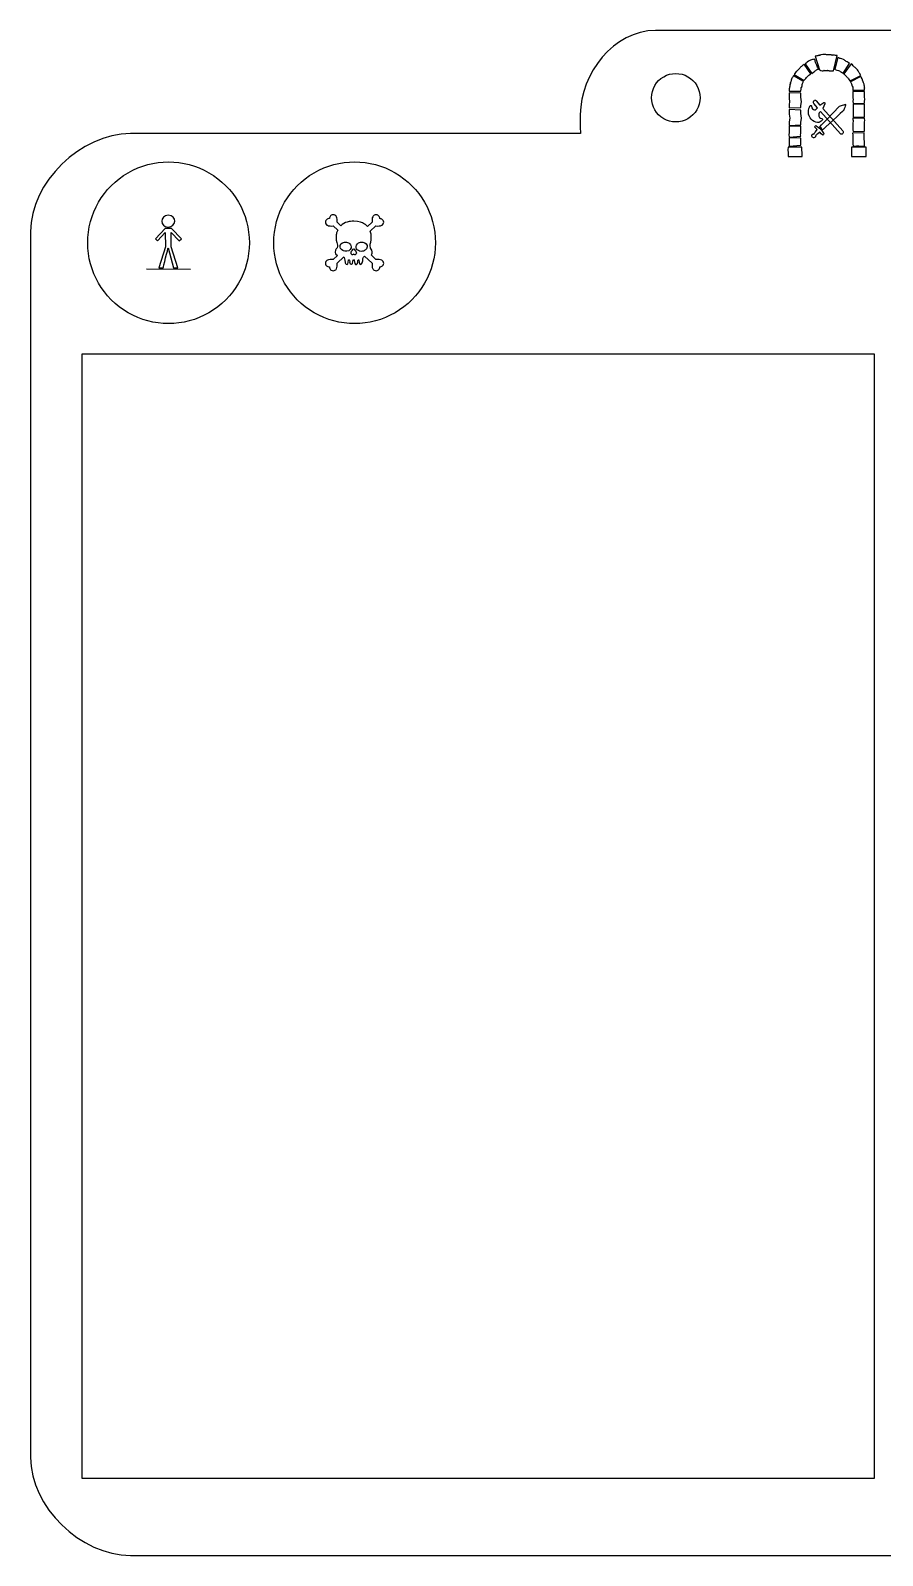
# Model space of a CAD drawing. Extents: x 4 to 970, y -4393 to 95029.
# Drawn here: x 3.6 to 169.9, y 43.5 to 341.3 of the extents above; entities that cross this region are included whole.
import ezdxf

# ---------------------------------------------------------------- set-up
doc = ezdxf.new("R2010")
doc.units = 0
doc.layers.get('0').update_dxf_attribs({"linetype": 'CONTINUOUS'})
doc.layers.add('Bottom', color=7, linetype='CONTINUOUS')

msp = doc.modelspace()

# ---------------------------------------------------------------- linework, layer by layer
at = {"color": 7}
for p, q in [((291.772049, 341.316398), (125.584495, 341.316398)), ((110.920771, 324.915301), (110.920771, 322.224121)), ((110.962699, 321.187261), (23.095017, 321.187261)), ((30.467111, 305.227178), (30.467111, 305.227178)), ((64.13489, 303.177157), (63.413642, 303.869029)), ((70.277677, 303.870143), (69.386864, 303.016723)), ((3.559884, 302.039524), (3.559884, 62.693827)), ((29.883257, 302.683068), (27.971343, 300.639816)), ((28.368861, 300.231175), (29.883257, 301.885224)), ((29.883264, 302.683066), (29.883257, 302.683068)), ((29.883257, 301.885224), (29.90222, 299.102535)), ((31.075864, 302.683066), (29.883264, 302.683066)), ((31.019072, 299.083072), (31.038001, 301.885222)), ((31.038001, 301.885222), (32.590235, 300.270073)), ((33.044573, 300.659275), (31.075864, 302.683066)), ((62.67846, 303.164902), (63.546045, 302.33265)), ((69.909506, 302.108711), (71.010539, 303.164902)), ((27.971343, 300.639816), (28.368861, 300.231175)), ((29.90222, 299.102535), (28.596053, 294.957648)), ((30.451172, 298.868997), (31.51125, 294.977107)), ((32.325218, 294.977107), (31.019072, 299.083072)), ((32.590235, 300.270073), (33.044573, 300.659275)), ((64.90839, 298.2115), (64.90839, 298.2115)), ((67.132521, 298.887773), (67.132521, 298.894459)), ((68.996614, 298.515657), (68.996614, 298.515656)), ((82.631881, 299.872661), (82.631881, 299.872661)), ((31.51125, 294.977107), (32.325218, 294.977107)), ((63.523979, 297.393732), (62.67846, 296.582648)), ((63.414805, 295.875179), (64.726055, 297.13414)), ((67.033777, 297.559736), (67.033802, 297.559736)), ((68.809633, 297.282319), (70.276517, 295.875179)), ((71.011688, 296.581534), (70.059318, 297.495117)), ((72.141769, 296.473464), (72.141759, 296.473464)), ((26.242146, 294.774273), (34.787447, 294.697518)), ((13.656855, 278.207911), (168.302342, 278.207911)), ((13.656855, 58.562419), (13.656855, 278.207911)), ((168.302342, 278.207911), (168.302342, 58.562419)), ((168.302342, 58.562419), (13.656855, 58.562419)), ((23.095017, 43.54609), (394.261525, 43.54609))]:
    msp.add_line(p, q, dxfattribs=at)
for points in [[(125.584495, 341.316398), (117.460853, 341.316398), (110.920771, 332.877843), (110.920771, 324.915301)], [(110.920771, 322.224121), (110.920771, 321.874953), (110.937969, 321.53005), (110.962699, 321.187261)], [(23.095017, 321.187261), (13.327483, 321.187261), (3.559884, 311.613366), (3.559884, 302.039524)], [(58.953151, 313.543582), (63.837301, 316.363447), (69.854821, 316.363447), (74.738971, 313.543582)], [(51.060241, 299.872661), (51.060241, 305.512391), (54.069002, 310.723717), (58.953151, 313.543582)], [(74.738971, 313.543582), (79.623121, 310.723717), (82.631881, 305.512391), (82.631881, 299.872661)], [(30.467111, 305.227178), (28.78664, 305.190907), (28.804518, 302.960186), (30.413477, 302.942049)], [(30.413477, 302.942049), (32.117596, 302.942049), (32.201201, 305.20904), (30.467111, 305.227178)], [(61.183702, 304.080713), (61.114016, 303.846746), (61.174396, 303.584927), (61.366048, 303.399982)], [(61.366048, 304.378184), (61.277779, 304.292397), (61.216222, 304.189897), (61.183702, 304.080713)], [(61.942115, 304.577613), (61.736541, 304.595438), (61.524002, 304.528591), (61.366048, 304.378184)], [(62.147686, 305.129105), (61.992055, 304.978698), (61.922369, 304.774813), (61.942115, 304.577613)], [(62.456626, 305.304022), (62.343969, 305.272828), (62.237118, 305.214893), (62.147686, 305.129105)], [(63.16626, 305.129105), (62.974622, 305.31405), (62.700526, 305.371984), (62.456626, 305.304022)], [(63.298662, 304.954187), (63.266128, 305.017692), (63.222008, 305.076741), (63.16626, 305.129105)], [(63.413642, 303.869029), (63.455453, 304.248946), (63.462422, 304.70908), (63.298662, 304.954187)], [(66.666801, 304.076256), (65.949039, 304.087398), (64.911883, 303.955931), (64.13489, 303.177157)], [(68.780599, 303.532563), (68.320674, 303.816665), (67.794545, 304.05843), (66.666801, 304.076256)], [(70.390337, 304.954187), (70.228897, 304.710194), (70.235865, 304.248946), (70.277677, 303.870143)], [(70.52274, 305.129105), (70.466991, 305.076741), (70.424017, 305.017692), (70.390337, 304.954187)], [(71.23237, 305.304022), (70.98847, 305.371984), (70.714373, 305.314051), (70.52274, 305.129105)], [(71.54131, 305.129105), (71.451881, 305.214893), (71.34503, 305.272827), (71.23237, 305.304022)], [(71.749207, 304.576499), (71.767783, 304.774813), (71.698104, 304.978698), (71.54131, 305.129105)], [(72.324111, 304.378184), (72.167321, 304.529705), (71.955941, 304.595439), (71.749207, 304.576499)], [(72.506457, 304.081827), (72.47276, 304.189897), (72.41238, 304.292397), (72.324111, 304.378184)], [(72.324111, 303.401096), (72.515749, 303.584927), (72.577303, 303.847861), (72.506457, 304.081827)], [(61.366048, 303.399982), (61.421796, 303.347618), (61.48219, 303.305281), (61.549553, 303.274086)], [(61.549553, 303.274086), (61.803904, 303.118108), (62.284735, 303.124793), (62.67846, 303.164902)], [(63.339311, 301.823494), (63.339311, 301.823494), (63.024566, 300.800728), (63.505396, 299.382446)], [(63.546045, 302.33265), (63.46939, 302.175558), (63.398545, 302.009554), (63.339311, 301.823494)], [(69.386864, 303.016723), (69.220778, 303.208353), (69.022176, 303.38327), (68.780599, 303.532563)], [(69.98732, 299.997443), (70.135983, 300.52331), (70.180117, 301.343307), (69.909506, 302.108711)], [(71.010539, 303.164902), (71.406584, 303.124793), (71.886255, 303.118108), (72.141769, 303.274086)], [(72.141769, 303.274086), (72.206809, 303.306394), (72.268363, 303.347618), (72.324111, 303.401096)], [(29.466838, 294.974744), (29.476285, 294.994204), (30.413308, 298.810614), (30.451172, 298.868997)], [(58.953151, 286.20174), (54.069002, 289.021605), (51.060241, 294.232931), (51.060241, 299.872661)], [(63.259174, 298.673862), (63.024566, 298.436553), (62.795763, 297.683404), (63.523979, 297.393732)], [(63.505396, 299.382446), (63.505396, 299.382446), (63.55069, 298.967991), (63.259174, 298.673862)], [(64.526279, 298.352994), (64.158108, 298.561335), (63.945565, 298.933453), (64.023382, 299.307799)], [(64.023382, 299.307799), (64.127911, 299.7969), (64.691201, 300.099942), (65.284692, 299.984073)], [(64.90839, 298.2115), (64.767856, 298.238239), (64.640099, 298.288374), (64.526279, 298.352994)], [(66.168537, 298.887774), (66.065171, 298.398673), (65.500718, 298.095631), (64.90839, 298.2115)], [(65.284692, 299.984073), (65.532075, 299.935052), (65.741132, 299.819183), (65.896763, 299.668776)], [(65.896763, 299.668776), (66.116274, 299.457092), (66.227771, 299.17299), (66.168537, 298.887774)], [(66.145308, 297.891746), (66.145308, 297.932969), (66.151124, 297.970849), (66.160394, 298.008729)], [(66.297457, 297.559736), (66.206866, 297.624356), (66.145308, 297.748023), (66.145308, 297.891746)], [(66.160394, 298.008729), (66.211497, 298.301744), (66.666777, 298.67052), (66.666777, 298.67052)], [(66.666777, 298.67052), (66.666777, 298.67052), (67.122056, 298.301744), (67.173159, 298.008729)], [(67.188245, 297.891746), (67.185778, 297.748023), (67.123205, 297.624356), (67.033777, 297.559736)], [(67.132521, 298.894459), (67.05819, 299.261007), (67.262601, 299.62644), (67.620321, 299.835895)], [(67.823572, 298.230439), (67.475144, 298.324025), (67.202207, 298.562448), (67.132521, 298.887773)], [(67.173159, 298.008729), (67.182464, 297.971963), (67.188245, 297.932969), (67.188245, 297.891746)], [(67.620321, 299.835895), (67.737627, 299.903857), (67.872352, 299.955107), (68.017529, 299.984074)], [(68.393831, 298.2115), (68.195229, 298.172505), (68.000109, 298.184761), (67.823572, 298.230439)], [(68.017529, 299.984074), (68.609857, 300.099943), (69.173151, 299.796901), (69.277679, 299.3078)], [(68.996614, 298.515656), (68.840982, 298.369706), (68.635408, 298.258293), (68.393831, 298.2115)], [(69.277679, 299.3078), (69.339233, 299.017013), (69.22309, 298.728454), (68.996614, 298.515657)], [(69.957112, 298.844323), (69.957112, 298.844323), (69.821227, 299.403614), (69.98732, 299.997443)], [(70.262569, 297.815985), (70.262569, 297.815985), (70.466981, 298.26832), (69.957112, 298.844323)], [(70.059318, 297.495117), (70.156878, 297.571992), (70.231209, 297.67672), (70.262569, 297.815985)], [(82.631881, 299.872661), (82.631881, 294.232931), (79.623121, 289.021605), (74.738971, 286.20174)], [(28.596053, 294.957648), (28.596053, 294.957648), (29.447906, 294.935823), (29.466838, 294.974744)], [(61.366048, 296.347568), (61.17441, 296.162623), (61.114016, 295.898575), (61.183702, 295.665723)], [(61.183702, 295.665723), (61.216236, 295.557653), (61.277779, 295.455153), (61.366048, 295.368251)], [(61.54839, 296.473464), (61.48335, 296.442269), (61.420633, 296.401046), (61.366048, 296.347568)], [(61.366048, 295.368251), (61.524002, 295.217845), (61.735381, 295.150997), (61.942115, 295.169937)], [(62.67846, 296.582648), (62.283575, 296.622757), (61.802744, 296.629441), (61.54839, 296.473464)], [(61.942115, 295.169937), (61.92354, 294.971623), (61.993218, 294.767738), (62.150009, 294.616217)], [(63.300985, 294.792249), (63.463585, 295.036242), (63.456617, 295.49749), (63.414805, 295.875179)], [(64.726055, 297.13414), (64.815486, 296.978163), (64.918852, 296.666208), (64.97344, 296.035613)], [(64.97344, 296.035613), (64.97344, 296.035613), (65.009443, 295.585506), (65.417106, 295.65681)], [(65.417106, 295.65681), (65.417106, 295.65681), (65.626163, 295.669066), (65.663328, 296.520257)], [(65.663328, 296.520257), (65.663328, 296.520257), (65.897937, 296.733055), (65.885159, 296.225014)], [(65.885159, 296.225014), (65.885159, 296.225014), (65.822442, 295.633413), (66.217327, 295.669065)], [(66.217327, 295.669065), (66.217327, 295.669065), (66.439162, 295.538713), (66.525107, 296.189362)], [(66.439151, 297.512943), (66.388048, 297.512943), (66.339268, 297.530768), (66.297457, 297.559736)], [(66.665628, 297.64998), (66.611042, 297.566421), (66.530902, 297.512943), (66.439151, 297.512943)], [(66.525107, 296.189362), (66.525107, 296.189362), (66.525107, 296.756452), (66.735324, 296.544768)], [(66.892108, 297.512943), (66.800353, 297.512943), (66.719053, 297.566421), (66.665628, 297.64998)], [(66.735324, 296.544768), (66.735324, 296.544768), (66.796881, 295.716973), (67.043104, 295.634527)], [(67.033802, 297.559736), (66.990827, 297.530769), (66.942047, 297.512943), (66.892108, 297.512943)], [(67.043104, 295.634527), (67.043104, 295.634527), (67.400823, 295.527571), (67.462377, 295.977678)], [(67.462377, 295.977678), (67.462377, 295.977678), (67.46132, 296.698517), (67.65866, 296.568165)], [(67.65866, 296.568165), (67.65866, 296.568165), (67.732991, 296.520257), (67.744606, 296.08352)], [(67.744606, 296.08352), (67.744606, 296.08352), (67.732974, 295.622272), (68.040768, 295.645669)], [(68.040768, 295.645669), (68.040768, 295.645669), (68.361322, 295.645669), (68.447267, 296.354253)], [(68.447267, 296.354253), (68.447267, 296.354253), (68.392682, 297.149738), (68.809633, 297.282319)], [(70.276517, 295.875179), (70.234706, 295.496376), (70.227737, 295.035128), (70.390337, 294.791135)], [(72.141759, 296.473464), (71.887404, 296.628327), (71.406573, 296.621642), (71.011688, 296.581534)], [(71.54131, 294.616217), (71.699264, 294.767738), (71.76779, 294.970509), (71.749207, 295.169937)], [(71.749207, 295.169937), (71.954778, 295.152112), (72.167321, 295.218959), (72.326434, 295.369366)], [(72.326434, 296.347568), (72.269526, 296.399932), (72.209132, 296.441154), (72.141769, 296.473464)], [(72.50878, 295.665723), (72.578466, 295.900803), (72.518086, 296.162623), (72.326434, 296.347568)], [(72.326434, 295.369366), (72.415866, 295.455153), (72.47626, 295.557653), (72.50878, 295.665723)], [(62.150009, 294.616217), (62.239441, 294.531543), (62.346292, 294.472495), (62.460112, 294.442413)], [(62.460112, 294.442413), (62.702849, 294.374451), (62.976945, 294.433499), (63.169742, 294.616217)], [(63.169742, 294.616217), (63.224331, 294.66858), (63.268465, 294.728743), (63.300985, 294.792249)], [(70.390337, 294.791135), (70.422871, 294.727629), (70.466991, 294.66858), (70.52274, 294.616217)], [(70.52274, 294.616217), (70.714373, 294.431272), (70.98847, 294.373337), (71.23237, 294.441299)], [(71.23237, 294.441299), (71.34503, 294.472494), (71.451881, 294.530429), (71.54131, 294.616217)], [(74.738971, 286.20174), (69.854821, 283.381875), (63.837301, 283.381875), (58.953151, 286.20174)], [(3.559884, 62.693827), (3.559884, 53.119958), (13.327483, 43.54609), (23.095017, 43.54609)]]:
    msp.add_open_spline(points, degree=3, dxfattribs=at)
at = {"layer": 'Bottom', "color": 7}
for p, q in [((157.742938, 336.516143), (157.853016, 336.53992)), ((158.535232, 336.645198), (158.535232, 336.645205)), ((159.827786, 336.541143), (159.816048, 336.542862)), ((159.83543, 336.541878), (159.827786, 336.541143)), ((159.882269, 336.546226), (159.855929, 336.543774)), ((160.063166, 336.521284), (159.882269, 336.546226)), ((160.173866, 336.52404), (160.019805, 336.518587)), ((160.326063, 336.49965), (160.173866, 336.52404)), ((160.498263, 336.479856), (160.460184, 336.484881)), ((155.927387, 332.854165), (154.648198, 334.734267)), ((154.84447, 334.820045), (156.123601, 332.939943)), ((156.87526, 335.063516), (156.721893, 335.736581)), ((156.770634, 336.295839), (157.653917, 333.655751)), ((157.083734, 334.521646), (156.87526, 335.063516)), ((158.477468, 333.518776), (158.501997, 333.525034)), ((158.501997, 333.525034), (158.505547, 333.524107)), ((158.505598, 333.525958), (158.517271, 333.5289)), ((158.514297, 333.52197), (158.576045, 333.506772)), ((158.517271, 333.5289), (158.606546, 333.54152)), ((158.576045, 333.506772), (158.76508, 333.521051)), ((158.854659, 333.516026), (158.941692, 333.509283)), ((158.941692, 333.509283), (159.174832, 333.508175)), ((160.35849, 333.469443), (161.088352, 336.432178)), ((160.536032, 336.472992), (160.498263, 336.479856)), ((161.186036, 336.049133), (160.637756, 333.737284)), ((161.186036, 336.049133), (161.186036, 336.049133)), ((162.273316, 333.00838), (163.485171, 334.892089)), ((163.809395, 334.803559), (162.392985, 332.827929)), ((163.809395, 334.803559), (163.809395, 334.803559)), ((151.881691, 330.752957), (151.900272, 330.824068)), ((152.034134, 331.278551), (151.99814, 331.163966)), ((151.99814, 331.163966), (151.998321, 330.988904)), ((154.505396, 331.346858), (152.538167, 332.487564)), ((152.650765, 332.725673), (154.617989, 331.584967)), ((163.649484, 331.466462), (165.685209, 332.539877)), ((165.717288, 332.312736), (163.696541, 331.269903)), ((165.71729, 332.312739), (165.717288, 332.312736)), ((166.076003, 331.523383), (166.053682, 331.572291)), ((166.09365, 331.472548), (166.076003, 331.523383)), ((166.211331, 331.147258), (166.180655, 331.250273)), ((134.303151, 328.188545), (134.303151, 328.188545)), ((151.706799, 329.131532), (151.684127, 328.132873)), ((151.684127, 328.132873), (151.79953, 327.412526)), ((151.695176, 329.46623), (153.969167, 329.46623)), ((153.980206, 329.079937), (151.706799, 329.131532)), ((153.962267, 328.288185), (153.980206, 329.079937)), ((154.105834, 327.391958), (153.962267, 328.288185)), ((154.080304, 330.176994), (154.090764, 330.212229)), ((154.090764, 330.212229), (154.098886, 330.248048)), ((156.540085, 327.569146), (156.572486, 327.608291)), ((156.998619, 327.608291), (157.693099, 326.767937)), ((164.145122, 329.432397), (164.143833, 329.066147)), ((164.143833, 329.066147), (164.159025, 328.654553)), ((166.419069, 329.424568), (164.145122, 329.432397)), ((164.159025, 328.654553), (164.159477, 328.164018)), ((164.19664, 327.865665), (164.159068, 327.511043)), ((164.159477, 328.164018), (164.19664, 327.865665)), ((164.170831, 329.645147), (164.190406, 329.645147)), ((164.192283, 329.645147), (166.444889, 329.647138)), ((164.199, 329.615172), (164.192283, 329.645147)), ((166.394866, 330.143516), (166.389427, 330.205746)), ((166.417938, 329.104127), (166.419069, 329.424568)), ((166.432897, 328.697558), (166.417938, 329.104127)), ((166.433349, 328.306065), (166.432897, 328.697558)), ((166.485529, 327.886642), (166.433349, 328.306065)), ((166.436446, 327.422869), (166.485529, 327.886642)), ((151.730931, 325.896279), (151.68699, 324.972822)), ((151.68699, 324.972822), (151.809931, 324.199711)), ((151.79953, 327.412526), (151.700546, 326.857892)), ((151.700546, 326.857892), (151.715739, 326.217946)), ((151.715739, 326.217946), (153.989087, 326.271879)), ((154.00241, 325.788063), (151.730931, 325.896279)), ((153.969512, 325.098627), (154.00241, 325.788063)), ((154.11267, 324.198659), (153.969512, 325.098627)), ((153.979329, 326.683355), (154.105834, 327.391958)), ((153.989087, 326.271879), (153.979329, 326.683355)), ((155.835395, 326.645172), (155.835395, 326.645172)), ((157.218797, 326.232304), (156.540085, 327.053558)), ((157.693099, 326.767937), (158.465247, 327.235116)), ((161.715104, 321.168526), (157.832028, 325.490286)), ((158.667352, 326.990532), (158.281298, 326.056299)), ((158.281298, 326.056299), (162.173658, 321.723308)), ((158.899736, 323.83819), (161.536952, 326.512521)), ((161.536952, 326.512521), (162.14054, 326.713719)), ((164.159068, 327.511043), (164.171281, 327.075959)), ((164.170831, 326.928302), (164.170831, 326.051298)), ((166.444881, 326.928302), (164.170831, 326.928302)), ((164.170831, 326.051298), (164.170831, 324.38792)), ((164.171281, 327.075959), (166.444395, 327.13965)), ((166.444395, 327.13965), (166.436446, 327.422869)), ((166.444881, 326.051298), (166.444881, 326.928302)), ((166.444881, 324.38792), (166.444881, 326.051298)), ((151.809931, 324.199711), (151.699611, 323.510274)), ((151.699611, 323.510274), (151.725438, 322.792381)), ((151.737185, 321.972582), (151.710307, 321.643611)), ((151.710307, 321.643611), (151.714747, 321.349758)), ((151.725438, 322.792381), (153.997969, 322.874009)), ((151.729646, 322.608087), (151.729238, 322.256912)), ((151.729238, 322.256912), (151.737185, 321.972582)), ((154.003694, 322.605399), (151.729646, 322.608087)), ((153.980147, 323.370155), (154.11267, 324.198659)), ((153.997969, 322.874009), (153.980147, 323.370155)), ((153.985699, 321.568117), (154.013746, 321.911521)), ((154.003287, 322.287238), (154.003694, 322.605399)), ((154.013746, 321.911521), (154.003287, 322.287238)), ((156.862118, 321.542179), (157.186718, 321.9549)), ((157.186718, 321.9549), (156.913793, 322.227841)), ((157.377031, 322.433049), (157.847418, 322.100724)), ((157.847418, 322.100724), (158.181093, 321.628812)), ((158.104636, 322.07062), (158.104636, 322.07062)), ((164.171583, 323.60809), (164.129512, 323.25481)), ((164.129512, 323.25481), (164.149613, 322.964871)), ((164.156035, 322.734358), (164.14318, 322.421631)), ((164.14318, 322.421631), (164.166904, 322.118896)), ((164.149613, 322.964871), (164.156035, 322.734358)), ((164.166904, 322.118896), (164.155981, 321.90708)), ((164.155981, 321.90708), (164.172225, 321.579102)), ((166.437577, 324.22659), (164.163644, 324.214319)), ((164.163644, 324.214319), (164.165159, 323.926133)), ((164.165159, 323.926133), (164.181929, 323.758318)), ((164.170831, 324.38792), (166.444881, 324.38792)), ((164.181929, 323.758318), (164.171583, 323.60809)), ((164.172225, 321.579102), (166.44347, 321.691701)), ((166.412844, 323.198658), (166.436275, 323.39528)), ((166.421438, 323.075367), (166.412844, 323.198658)), ((166.420861, 322.463702), (166.431377, 322.719282)), ((166.44546, 322.149281), (166.420861, 322.463702)), ((166.431377, 322.719282), (166.421438, 323.075367)), ((166.432898, 321.904918), (166.44546, 322.149281)), ((166.44347, 321.691701), (166.432898, 321.904918)), ((166.436275, 323.39528), (166.463738, 323.7932)), ((166.438555, 324.045393), (166.437577, 324.22659)), ((166.463738, 323.7932), (166.438555, 324.045393)), ((151.714747, 321.349758), (151.663385, 320.991804)), ((151.663385, 320.991804), (151.705515, 320.494024)), ((151.717258, 319.394746), (151.698559, 319.139458)), ((151.698559, 319.139458), (151.727483, 318.741479)), ((151.705515, 320.494024), (153.971384, 320.685738)), ((151.721406, 319.598498), (151.717258, 319.394746)), ((151.724445, 319.784778), (151.721406, 319.598498)), ((151.730113, 320.34625), (151.722517, 320.080209)), ((151.722517, 320.080209), (151.724445, 319.784778)), ((151.727483, 318.741479), (153.995514, 318.906315)), ((154.003226, 320.280923), (151.730113, 320.34625)), ((153.951166, 320.925308), (153.991192, 321.204554)), ((153.971384, 320.685738), (153.951166, 320.925308)), ((153.978627, 319.138814), (153.989554, 319.2884)), ((153.995514, 318.906315), (153.978627, 319.138814)), ((153.991192, 321.204554), (153.985699, 321.568117)), ((153.989554, 319.2884), (153.995046, 319.556953)), ((153.995046, 319.556953), (153.998552, 319.773968)), ((153.996682, 320.054967), (154.003226, 320.280923)), ((153.998552, 319.773968), (153.996682, 320.054967)), ((156.455095, 320.369301), (156.454815, 320.369287)), ((157.703445, 321.438172), (157.297799, 321.119474)), ((157.977633, 321.164003), (157.703445, 321.438172)), ((158.251816, 320.889833), (157.977633, 321.164003)), ((158.38329, 321.021279), (158.251816, 320.889833)), ((162.173658, 321.207696), (162.141257, 321.168526)), ((166.359202, 321.341207), (164.100181, 321.23741)), ((164.100181, 321.23741), (164.113212, 320.952962)), ((164.113212, 320.952962), (164.118515, 320.485876)), ((164.118515, 320.485876), (164.12271, 320.014151)), ((164.12271, 320.014151), (164.157604, 319.568266)), ((164.157604, 319.568266), (164.152301, 319.20078)), ((164.152301, 319.20078), (164.179023, 318.750478)), ((164.179023, 318.750478), (164.840318, 318.800403)), ((164.840318, 318.800403), (165.293621, 318.801907)), ((165.293621, 318.801907), (165.76238, 318.759773)), ((165.76238, 318.759773), (166.421387, 318.76364)), ((166.374002, 321.017883), (166.359202, 321.341207)), ((166.379961, 320.509057), (166.374002, 321.017883)), ((166.383489, 320.112419), (166.379961, 320.509057)), ((166.420369, 319.640475), (166.383489, 320.112419)), ((166.414851, 319.252009), (166.420369, 319.640475)), ((166.421387, 318.76364), (166.414851, 319.252009)), ((151.496877, 318.527724), (151.47611, 318.002198)), ((151.47611, 318.002198), (151.52455, 317.416537)), ((154.160918, 318.555142), (151.496877, 318.527724)), ((151.52455, 317.416537), (151.505034, 317.032348)), ((151.505034, 317.032348), (151.506029, 316.709395)), ((151.506029, 316.709395), (154.219778, 316.717988)), ((154.196233, 318.037261), (154.160918, 318.555142)), ((154.243972, 317.459604), (154.196233, 318.037261)), ((154.218963, 316.967726), (154.243972, 317.459604)), ((154.219778, 316.717988), (154.218963, 316.967726)), ((163.894354, 318.543989), (163.894354, 316.722903)), ((166.721166, 318.543989), (163.894354, 318.543989)), ((163.894354, 316.722903), (166.721166, 316.722903)), ((166.721166, 316.722903), (166.721166, 318.543989)), ((46.300615, 299.872661), (46.300615, 299.872661))]:
    msp.add_line(p, q, dxfattribs=at)
for points in [[(157.853016, 336.53992), (157.597431, 336.494086), (157.434248, 336.434843), (157.385617, 336.411226)], [(158.262333, 336.61009), (157.800302, 336.595321), (157.463095, 336.445071), (157.742938, 336.516143)], [(158.535232, 336.645205), (158.444249, 336.643019), (158.361829, 336.627174), (158.262333, 336.61009)], [(158.874289, 336.603403), (158.732081, 336.631148), (158.617754, 336.647181), (158.535232, 336.645198)], [(159.077923, 336.591882), (159.053489, 336.594759), (158.981675, 336.599675), (158.874289, 336.603403)], [(159.232046, 336.589921), (159.230621, 336.589921), (159.128572, 336.590045), (159.077923, 336.591882)], [(159.659564, 336.571658), (159.370411, 336.614183), (159.219876, 336.589921), (159.232046, 336.589921)], [(159.855929, 336.543774), (159.862691, 336.543254), (159.841267, 336.544936), (159.659564, 336.571658)], [(159.816048, 336.542862), (159.821329, 336.542421), (159.830835, 336.542285), (159.83543, 336.541878)], [(160.019805, 336.518587), (160.231137, 336.526028), (160.042382, 336.524148), (160.063166, 336.521284)], [(160.460184, 336.484881), (160.329543, 336.502136), (160.304056, 336.503176), (160.326063, 336.49965)], [(153.687579, 333.849142), (153.561301, 333.719787), (153.358507, 333.532926), (153.21247, 333.399217)], [(153.714574, 333.893141), (153.660664, 333.813557), (153.672337, 333.833529), (153.687579, 333.849142)], [(154.090642, 334.314551), (153.897861, 334.15673), (153.768485, 333.972725), (153.714574, 333.893141)], [(154.648198, 334.734267), (154.439937, 334.592572), (154.249542, 334.444636), (154.090642, 334.314551)], [(155.843596, 335.523038), (155.255846, 335.251183), (155.038354, 334.951958), (154.84447, 334.820045)], [(156.721893, 335.736581), (156.259007, 335.633358), (156.230335, 335.701919), (155.843596, 335.523038)], [(157.385617, 336.411226), (157.355842, 336.404519), (156.831185, 336.309159), (156.770634, 336.295839)], [(156.798197, 333.459109), (156.983613, 333.544871), (157.058579, 333.688174), (157.421956, 333.769207)], [(157.421956, 333.769207), (157.349085, 334.039945), (157.421956, 333.769207), (157.083734, 334.521646)], [(157.653917, 333.655751), (157.654822, 333.655943), (158.082145, 333.385749), (158.350049, 333.470738)], [(158.350049, 333.470738), (158.461392, 333.506059), (158.495694, 333.515938), (158.514297, 333.52197)], [(158.505547, 333.524107), (158.499837, 333.522977), (158.487356, 333.520787), (158.477468, 333.518776)], [(158.509759, 333.524974), (158.509307, 333.525072), (158.506141, 333.525845), (158.505598, 333.525958)], [(158.517776, 333.523073), (158.526042, 333.525793), (158.519653, 333.526895), (158.509759, 333.524974)], [(158.606546, 333.54152), (158.527671, 333.530356), (158.548981, 333.517728), (158.517776, 333.523073)], [(158.76508, 333.521051), (158.774228, 333.520746), (158.796533, 333.520519), (158.854659, 333.516026)], [(159.174832, 333.508175), (159.154727, 333.507508), (159.094828, 333.509586), (159.174832, 333.508175)], [(159.174832, 333.508175), (159.240939, 333.496194), (159.339036, 333.485752), (159.452638, 333.478147)], [(161.088352, 336.432178), (160.964331, 336.456218), (160.563214, 336.468051), (160.536032, 336.472992)], [(160.637756, 333.737284), (160.603406, 333.745166), (160.637787, 333.718841), (160.990177, 333.590595)], [(160.990177, 333.590595), (161.292169, 333.480691), (161.486984, 333.439025), (161.531355, 333.444391)], [(161.590454, 335.839967), (161.549483, 335.854878), (161.614988, 335.950705), (161.186036, 336.049133)], [(162.29146, 335.644361), (161.819585, 335.873719), (161.566376, 335.84873), (161.590454, 335.839967)], [(162.777842, 335.295953), (162.694826, 335.376441), (162.510713, 335.537793), (162.29146, 335.644361)], [(163.485171, 334.892089), (163.128953, 335.204611), (162.834766, 335.291628), (162.777842, 335.295953)], [(164.385472, 334.226966), (164.322414, 334.286356), (164.179504, 334.512198), (163.809395, 334.803559)], [(165.044081, 333.632213), (164.693639, 334.060516), (164.428878, 334.186084), (164.385472, 334.226966)], [(165.371111, 333.044762), (165.320934, 333.180959), (165.219528, 333.417782), (165.044081, 333.632213)], [(124.832573, 328.188545), (124.832573, 329.880301), (125.735114, 331.443548), (127.200218, 332.289426)], [(127.200218, 332.289426), (128.665321, 333.135303), (130.470403, 333.135303), (131.935507, 332.289426)], [(131.935507, 332.289426), (133.40061, 331.443548), (134.303151, 329.880301), (134.303151, 328.188545)], [(151.900272, 330.824068), (151.819457, 330.551797), (151.787776, 330.309876), (151.766288, 330.101033)], [(151.998321, 330.988904), (151.997959, 331.319282), (151.988094, 331.220186), (151.881691, 330.752957)], [(152.050086, 331.375431), (152.040228, 331.311805), (152.034958, 331.28492), (152.034134, 331.278551)], [(152.25857, 331.98318), (152.132047, 331.757423), (152.0703, 331.505908), (152.050086, 331.375431)], [(152.538167, 332.487564), (152.473588, 332.376195), (152.366352, 332.204633), (152.25857, 331.98318)], [(153.21247, 333.399217), (153.077391, 333.275541), (152.827371, 333.03024), (152.650765, 332.725673)], [(154.098886, 330.248048), (154.070691, 330.124243), (154.239726, 330.303509), (154.266877, 330.84522)], [(154.266877, 330.84522), (154.278252, 330.903135), (154.287358, 330.939405), (154.290308, 330.968102)], [(154.290308, 330.968102), (154.308382, 331.007208), (154.401522, 331.167721), (154.505396, 331.346858)], [(154.617989, 331.584967), (154.672396, 331.678796), (154.592788, 331.579833), (154.748116, 331.722048)], [(154.748116, 331.722048), (154.892485, 331.85423), (155.023574, 332.070346), (155.224126, 332.275783)], [(155.224126, 332.275783), (155.36318, 332.418225), (155.53855, 332.530929), (155.578374, 332.590696)], [(155.578374, 332.590696), (155.689288, 332.679891), (155.814098, 332.777086), (155.927387, 332.854165)], [(156.123601, 332.939943), (156.588186, 333.256032), (156.813791, 333.466322), (156.798197, 333.459109)], [(159.452638, 333.478147), (159.481156, 333.47061), (159.569138, 333.451158), (159.756162, 333.449772)], [(159.756162, 333.449772), (159.804656, 333.442659), (159.88941, 333.440007), (159.966195, 333.438679)], [(159.966195, 333.438679), (159.979135, 333.437516), (160.016568, 333.432186), (160.021483, 333.431815)], [(160.021483, 333.431815), (160.08414, 333.42107), (160.337657, 333.473482), (160.35849, 333.469443)], [(161.531355, 333.444391), (161.592167, 333.383484), (161.714098, 333.264036), (161.904876, 333.160154)], [(161.904876, 333.160154), (162.283777, 332.953837), (162.326439, 332.961773), (162.273316, 333.00838)], [(162.392985, 332.827929), (162.384188, 332.834851), (162.511834, 332.669147), (162.809091, 332.389182)], [(162.809091, 332.389182), (163.006394, 332.203358), (163.145094, 332.08675), (163.213806, 332.036788)], [(163.213806, 332.036788), (163.245153, 331.945749), (163.29461, 331.823327), (163.400923, 331.659313)], [(163.400923, 331.659313), (163.643346, 331.285319), (163.667769, 331.429335), (163.649484, 331.466462)], [(163.696541, 331.269903), (163.808772, 331.052428), (163.844598, 330.996973), (163.824097, 331.049673)], [(163.824097, 331.049673), (163.841233, 331.005624), (163.87927, 330.886095), (163.944817, 330.727422)], [(163.944817, 330.727422), (163.93334, 330.755165), (163.863372, 330.618632), (164.114503, 330.230343)], [(165.685209, 332.539877), (165.528333, 332.858403), (165.430674, 332.989341), (165.371111, 333.044762)], [(165.943363, 331.874091), (165.828717, 332.1688), (165.722155, 332.303313), (165.71729, 332.312739)], [(166.053682, 331.572291), (166.058295, 331.562203), (166.014079, 331.69231), (165.943363, 331.874091)], [(166.180655, 331.250273), (166.193168, 331.232798), (166.153891, 331.298881), (166.09365, 331.472548)], [(166.24008, 331.086021), (166.217912, 331.129462), (166.216435, 331.135103), (166.211331, 331.147258)], [(166.399423, 330.446368), (166.396291, 330.748513), (166.290146, 330.98791), (166.24008, 331.086021)], [(127.200218, 324.087664), (125.735114, 324.933542), (124.832573, 326.496789), (124.832573, 328.188545)], [(134.303151, 328.188545), (134.303151, 326.496789), (133.40061, 324.933542), (131.935507, 324.087664)], [(151.766288, 330.101033), (151.76249, 330.064114), (151.695178, 329.845709), (151.695176, 329.46623)], [(153.969167, 329.46623), (153.969167, 329.461492), (153.996772, 329.561239), (154.028359, 329.868241)], [(154.028359, 329.868241), (154.042351, 330.004238), (154.064829, 330.124856), (154.080304, 330.176994)], [(156.540085, 327.053558), (156.422441, 327.195896), (156.422441, 327.426758), (156.540085, 327.569146)], [(156.572486, 327.608291), (156.631298, 327.679484), (156.70843, 327.715094), (156.785583, 327.715094)], [(156.785583, 327.715094), (156.862654, 327.715094), (156.939766, 327.679484), (156.998619, 327.608291)], [(164.114503, 330.230343), (164.101405, 330.147637), (164.094331, 330.011674), (164.144595, 329.805427)], [(164.144595, 329.805427), (164.159696, 329.672046), (164.170851, 329.621384), (164.170831, 329.645147)], [(164.190406, 329.645147), (164.194307, 329.634044), (164.194759, 329.626614), (164.199, 329.615172)], [(166.399253, 330.102964), (166.396257, 330.073564), (166.387437, 330.069203), (166.389551, 330.092155)], [(166.389427, 330.205746), (166.393588, 330.184167), (166.394504, 330.169991), (166.395974, 330.154326)], [(166.389551, 330.092155), (166.390343, 330.100624), (166.392921, 330.129734), (166.394866, 330.143516)], [(166.395974, 330.154326), (166.403991, 330.212352), (166.412477, 330.296598), (166.399423, 330.446368)], [(166.444889, 329.647138), (166.444663, 329.946888), (166.401535, 330.097986), (166.399253, 330.102964)], [(155.457823, 325.342943), (155.42571, 325.849267), (155.559801, 326.31174), (155.835395, 326.645172)], [(155.987437, 323.992356), (155.677363, 324.367548), (155.489235, 324.847203), (155.457823, 325.342943)], [(155.835395, 326.645172), (155.878459, 326.697366), (155.943261, 326.712979), (155.999582, 326.684691)], [(155.999582, 326.684691), (156.055882, 326.656477), (156.092606, 326.58999), (156.092606, 326.516281)], [(156.092606, 326.516281), (156.092606, 326.124579), (156.356301, 325.805939), (156.680538, 325.805939)], [(156.680538, 325.805939), (156.920951, 325.805939), (157.127955, 325.98157), (157.218797, 326.232304)], [(157.832028, 325.490286), (157.624798, 325.380346), (157.479631, 325.129836), (157.479631, 324.83901)], [(157.479631, 324.83901), (157.479631, 324.44935), (157.751684, 324.120151), (158.073718, 324.120151)], [(162.336895, 325.700082), (162.311465, 325.675905), (158.217418, 321.901458), (158.215583, 321.900755)], [(158.465247, 327.235116), (158.523235, 327.270177), (158.593266, 327.256431), (158.639171, 327.201)], [(158.639171, 327.201), (158.684973, 327.14552), (158.696336, 327.060755), (158.667352, 326.990532)], [(162.14054, 326.713719), (162.487935, 326.829518), (162.744128, 326.91327), (162.744128, 326.911033)], [(162.544086, 326.307013), (162.400664, 325.876745), (162.342019, 325.704955), (162.336895, 325.700082)], [(162.744128, 326.911033), (162.744128, 326.908927), (162.654109, 326.637087), (162.544086, 326.307013)], [(131.935507, 324.087664), (130.470403, 323.241786), (128.665321, 323.241786), (127.200218, 324.087664)], [(157.222462, 323.346309), (156.776855, 323.346309), (156.326679, 323.581803), (155.987437, 323.992356)], [(156.640863, 322.504086), (156.640863, 322.508783), (156.897984, 322.765375), (156.902719, 322.765375)], [(156.913793, 322.227841), (156.763682, 322.377958), (156.640863, 322.502268), (156.640863, 322.504086)], [(156.902719, 322.765375), (156.904879, 322.765375), (157.118317, 322.615829), (157.377031, 322.433049)], [(158.180267, 323.808956), (157.933698, 323.510635), (157.593508, 323.346309), (157.222462, 323.346309)], [(157.649394, 322.466154), (157.649394, 322.467288), (158.212046, 323.084681), (158.899736, 323.83819)], [(157.816648, 322.357917), (157.724658, 322.416336), (157.649394, 322.465044), (157.649394, 322.466154)], [(157.989943, 322.24653), (157.986704, 322.249391), (157.908627, 322.299495), (157.816648, 322.357917)], [(158.104636, 322.07062), (158.044885, 322.164528), (157.993264, 322.243688), (157.989943, 322.24653)], [(158.073718, 324.120151), (158.13465, 324.120151), (158.189592, 324.075751), (158.212894, 324.007596)], [(158.215583, 321.900755), (158.214503, 321.900274), (158.164399, 321.976713), (158.104636, 322.07062)], [(158.212894, 324.007596), (158.236217, 323.93949), (158.223331, 323.861075), (158.180267, 323.808956)], [(158.181093, 321.628812), (158.36462, 321.36926), (158.514769, 321.15596), (158.514769, 321.154811)], [(162.173658, 321.723308), (162.230144, 321.654978), (162.261886, 321.56222), (162.261886, 321.465527)], [(156.119795, 320.695066), (156.095175, 320.858533), (156.180092, 321.020494), (156.329663, 321.095225)], [(156.27287, 320.441345), (156.189157, 320.503709), (156.135144, 320.593238), (156.119795, 320.695066)], [(156.454815, 320.369287), (156.392498, 320.376511), (156.322877, 320.404084), (156.27287, 320.441345)], [(156.329663, 321.095225), (156.381981, 321.121367), (156.446937, 321.136182), (156.497754, 321.133569)], [(156.53964, 320.36903), (156.50568, 320.365196), (156.490184, 320.36525), (156.455095, 320.369301)], [(156.497754, 321.133569), (156.515139, 321.132651), (156.531228, 321.131356), (156.533442, 321.130708)], [(156.533442, 321.130708), (156.535602, 321.13006), (156.683586, 321.315181), (156.862118, 321.542179)], [(156.777941, 320.487624), (156.713815, 320.420178), (156.632062, 320.379492), (156.53964, 320.36903)], [(156.845953, 320.58619), (156.826732, 320.546037), (156.808861, 320.520155), (156.777941, 320.487624)], [(156.881803, 320.765681), (156.889362, 320.721851), (156.87392, 320.64477), (156.845953, 320.58619)], [(156.885043, 320.793702), (156.878348, 320.787099), (156.878132, 320.785226), (156.881803, 320.765681)], [(157.297799, 321.119474), (157.074692, 320.944189), (156.888952, 320.797592), (156.885043, 320.793702)], [(158.514769, 321.154811), (158.514769, 321.153624), (158.455606, 321.093574), (158.38329, 321.021279)], [(161.928181, 321.061723), (161.84829, 321.061723), (161.77159, 321.100146), (161.715104, 321.168526)], [(162.141257, 321.168526), (162.084772, 321.100146), (162.008092, 321.061723), (161.928181, 321.061723)], [(162.261886, 321.465527), (162.261886, 321.368809), (162.230144, 321.276076), (162.173658, 321.207696)], [(22.621885, 313.543582), (27.506035, 316.363447), (33.523556, 316.363447), (38.407705, 313.543582)], [(14.728976, 299.872661), (14.728976, 305.512391), (17.737736, 310.723717), (22.621885, 313.543582)], [(38.407705, 313.543582), (43.291855, 310.723717), (46.300615, 305.512391), (46.300615, 299.872661)], [(22.621885, 286.20174), (17.737736, 289.021605), (14.728976, 294.232931), (14.728976, 299.872661)], [(46.300615, 299.872661), (46.300615, 294.232931), (43.291855, 289.021605), (38.407705, 286.20174)], [(38.407705, 286.20174), (33.523556, 283.381875), (27.506035, 283.381875), (22.621885, 286.20174)]]:
    msp.add_open_spline(points, degree=3, dxfattribs=at)

doc.saveas('drawing.dxf')
